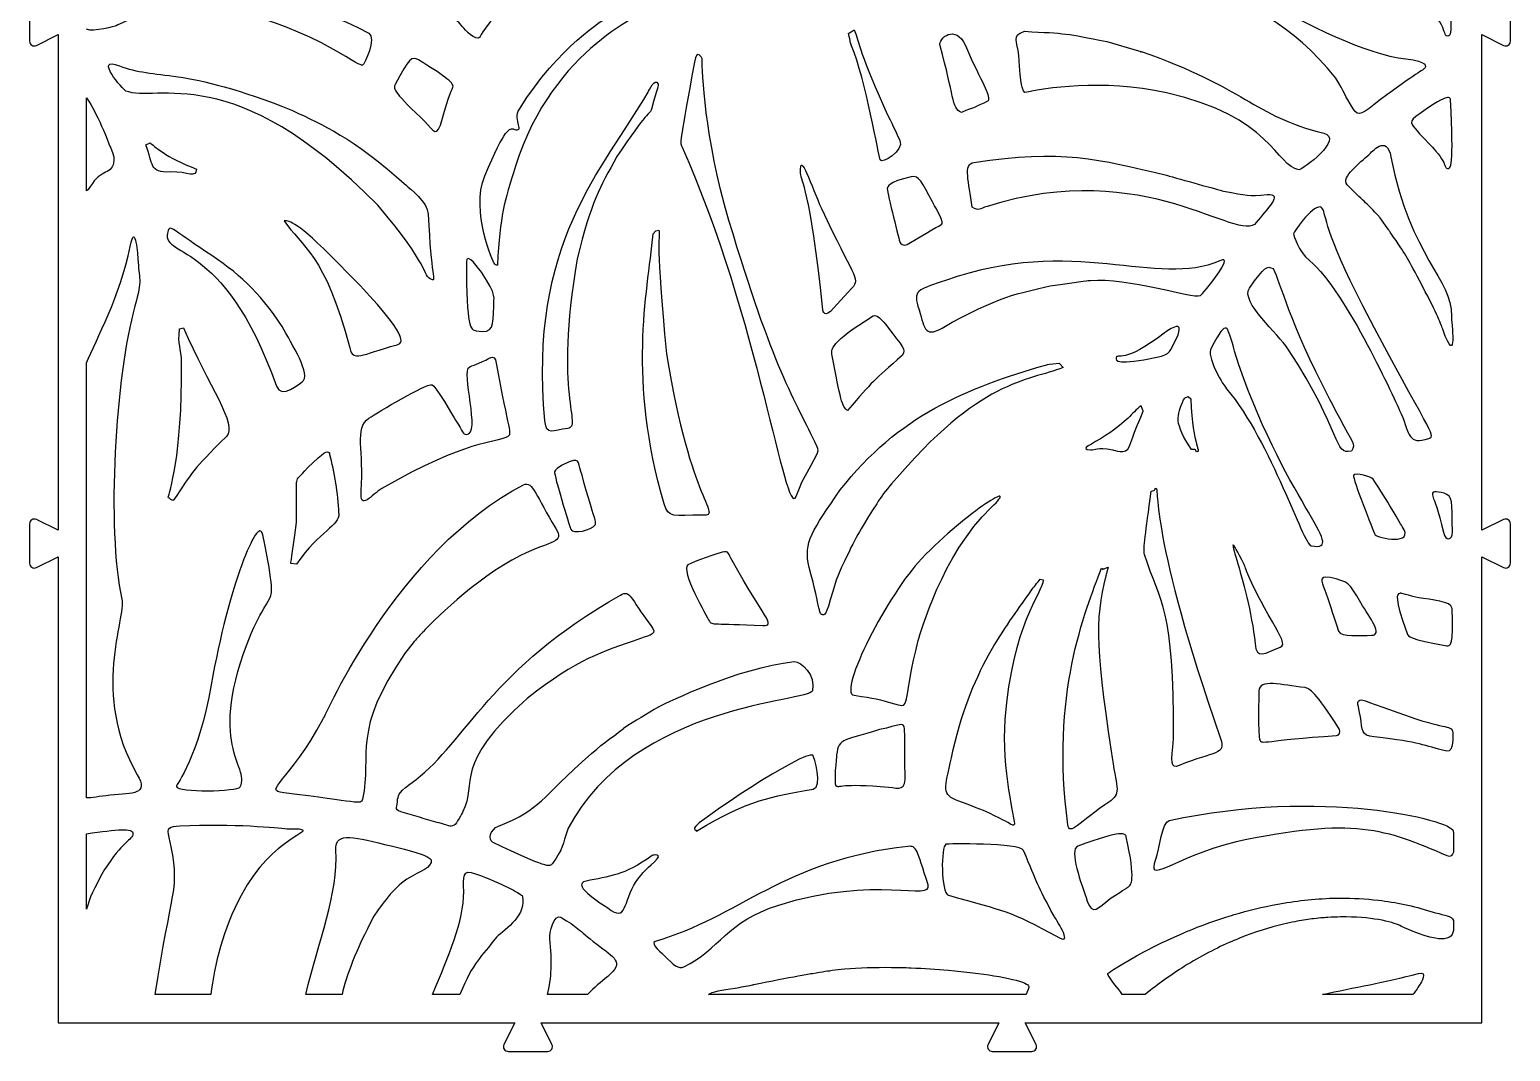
# Model space of a CAD drawing. Header units: millimetres. Extents: x -162 to -6, y -81 to 81.
# Drawn here: x -162.2 to -6.2, y -81 to 26.6 of the extents above; entities that cross this region are included whole.
import ezdxf

# ---------------------------------------------------------------- set-up
doc = ezdxf.new("R2010")
doc.units = ezdxf.units.MM
doc.layers.get('0').update_dxf_attribs({"linetype": 'CONTINUOUS'})

msp = doc.modelspace()

# ---------------------------------------------------------------- linework, layer by layer
for p, q in [((-48.73, 25.38), (-45.37, 24.41)), ((-45.37, 24.41), (-45.21, 24.36)), ((-156.2, 9.66), (-156.2, 19.44)), ((-149.94, 14.5), (-149.49, 14.72)), ((-96.5, 5.13), (-96.22, 5.45)), ((-96.22, 5.45), (-95.91, 5.51)), ((-15.43, -0.46), (-15.76, 0.21)), ((-75.57, -0.61), (-77.17, -2.33)), ((-77.17, -2.33), (-77.49, -2.68)), ((-146.4, -4.87), (-146, -4.78)), ((-156.2, -54.3), (-156.2, -8.46)), ((-53.73, -8.5), (-53.3, -8.96)), ((-40.16, -12.02), (-39.86, -12.27)), ((-132.89, -19.49), (-131.81, -18.49)), ((-39.45, -17.6), (-39.78, -17.6)), ((-134.05, -20.96), (-134.05, -20.96)), ((-147.06, -22.95), (-147.35, -22.85)), ((-44.05, -21.98), (-43.77, -21.91)), ((-134.09, -29.67), (-134.67, -29.61)), ((-76.66, -29.98), (-77.22, -31.36)), ((-55.74, -31.27), (-55.41, -31.33)), ((-121.68, -37.81), (-122.69, -39.13)), ((-18.55, -45.11), (-16.87, -45.71)), ((-156.2, -66.03), (-156.2, -58.07)), ((-12.2, -57.93), (-12.2, -60)), ((-12.2, -67.21), (-12.2, -68.26)), ((-143.11, -75), (-148.96, -75)), ((-129.29, -75), (-133.11, -75)), ((-116.86, -75), (-119.76, -75)), ((-103.43, -75), (-107.63, -75)), ((-57.21, -75), (-90.67, -75)), ((-44.68, -75), (-47.09, -75)), ((-16.47, -75), (-25.98, -75))]:
    msp.add_line(p, q)
msp.add_lwpolyline([(-162.2, 29.58), (-162.2, 25.42, 0.557537), (-161.48, 24.97), (-159.2, 26.11), (-159.2, -26.11), (-161.48, -24.97, 0.557537), (-162.2, -25.42), (-162.2, -29.58, 0.557537), (-161.48, -30.03), (-159.2, -28.89), (-159.2, -78), (-111.09, -78), (-112.23, -80.28, 0.557537), (-111.78, -81), (-107.62, -81, 0.557537), (-107.17, -80.28), (-108.31, -78), (-60.09, -78), (-61.23, -80.28, 0.557537), (-60.78, -81), (-56.62, -81, 0.557537), (-56.17, -80.28), (-57.31, -78), (-9.2, -78), (-9.2, -28.89), (-6.92, -30.03, 0.557537), (-6.2, -29.58), (-6.2, -25.42, 0.557537), (-6.92, -24.97), (-9.2, -26.11), (-9.2, 26.11), (-6.92, 24.97, 0.557537), (-6.2, 25.42), (-6.2, 29.58, 0.557537)], format="xyb")
for centre, radius, start, end in [((-45.13, 24.38), 0.0825, 194.8001, 252.3347), ((-45.13, 24.38), 0.0825, 292.1629, 312.4907), ((-159.44, -25.74), 29.86, 2.7626, 15.0182), ((-60.01, -31.31), 15.22, 138.5023, 148.3169), ((444.16, -549.57), 762.93, 137.76664, 137.87313), ((-47.49, -127.43), 95.87, 120.3452, 122.9422), ((-55.83, 167.42), 233.07, 253.2182, 254.2255)]:
    msp.add_arc(centre, radius, start, end)
for points, knots in [([(-18.11, 32.73), (-21.25, 35.75), (-22.85, 35.72), (-21.77, 36.56), (-19.9, 37.99), (-19.73, 38.11), (-19.25, 37.86), (-12.56, 34.29), (-12.55, 33.63), (-12.54, 32.96), (-12.47, 26.28), (-12.33, 25.89), (-12.88, 25.97), (-13.34, 26.03), (-12.56, 26.71), (-16.09, 30.72)], [0, 0, 0, 0, 1, 1, 1, 2, 2, 2, 3, 3, 3, 4, 4, 4, 5, 5, 5, 5]), ([(-91.92, 36.29), (-90.97, 35.74), (-91.69, 35.49), (-92.45, 33.58), (-93.58, 30.72), (-93.98, 31), (-96.37, 29.11), (-97.21, 28.44), (-107.05, 24.83), (-111.01, 12.25), (-112.21, 8.42), (-112.62, 7.17), (-112.92, 1.84)], [0, 0, 0, 0, 1, 1, 1, 2, 2, 2, 3, 3, 3, 4, 4, 4, 4]), ([(-24.59, 21.52), (-33.85, 33.14), (-44.41, 30.24), (-43.97, 32.94), (-43.94, 33.17), (-43.53, 35.64), (-43.12, 35.7), (-41.58, 35.93), (-25.71, 24.48), (-17.21, 23.56), (-14.85, 23.31), (-15.12, 22.73), (-15.22, 22.58), (-15.34, 22.39), (-16.16, 22.06), (-19.88, 19.26)], [0, 0, 0, 0, 1, 1, 1, 2, 2, 2, 3, 3, 3, 4, 4, 4, 5, 5, 5, 5]), ([(-128.87, 23.8), (-142.99, 32.19), (-151.34, 27.93), (-153.08, 27.04), (-153.14, 27.01), (-155.48, 26.34), (-156.2, 26.68)], [3, 3, 3, 3, 4, 4, 4, 4.862695, 4.862695, 4.862695, 4.862695]), ([(-141.41, 30.66), (-140.17, 30.52), (-132.58, 29.65), (-126.47, 26.26), (-125.63, 25.79), (-126.89, 22.94), (-127.13, 22.91), (-127.14, 22.91), (-127.22, 22.72), (-128.87, 23.8)], [0, 0, 0, 0, 1, 1, 1, 2, 2, 2, 3, 3, 3, 3]), ([(-113.28, 28.01), (-114.87, 25.93), (-114.73, 25.78), (-114.95, 25.75), (-115.58, 25.67), (-116.59, 26.93), (-116.7, 27.07), (-117.41, 27.96), (-117.84, 27.77), (-117.81, 28.93)], [7, 7, 7, 7, 8, 8, 8, 9, 9, 9, 10, 10, 10, 10]), ([(-113.27, 2.02), (-113.27, 2.02), (-115.81, 7.45), (-114.24, 11.22), (-112.06, 16.42), (-111.6, 16.28), (-111.19, 16.15), (-109.9, 15.76), (-111.35, 17.08), (-110.6, 18.27), (-106.39, 24.94), (-101.82, 27.66), (-100.86, 28.23)], [5, 5, 5, 5, 6, 6, 6, 7, 7, 7, 8, 8, 8, 9, 9, 9, 9]), ([(-75.32, 26.6), (-74.95, 25.81), (-74.89, 24.51), (-72.24, 18.6), (-71.41, 16.76), (-71.35, 16.81), (-70.51, 14.95), (-70.03, 13.9), (-72.46, 12.41), (-72.61, 12.91), (-72.69, 13.19), (-74.16, 21.46), (-75.61, 24.93), (-75.75, 25.26), (-75.71, 25.25), (-75.93, 26.25)], [0, 0, 0, 0, 1, 1, 1, 2, 2, 2, 3, 3, 3, 4, 4, 4, 5, 5, 5, 5]), ([(-64.04, 17.92), (-65.11, 18.36), (-64.77, 19.71), (-66.29, 24.94), (-66.52, 25.74), (-64.62, 27.27), (-63.62, 24.96), (-61.82, 20.82), (-61.01, 19.98), (-61.21, 19.12)], [1, 1, 1, 1, 2, 2, 2, 3, 3, 3, 4, 4, 4, 4]), ([(-125.53, 8.13), (-140.73, 23.66), (-148.87, 18.88), (-152.07, 20.17), (-152.32, 20.26), (-155.54, 23.93), (-152.73, 22.82), (-149.02, 21.34), (-146.03, 22.78), (-134.49, 18.1)], [4, 4, 4, 4, 5, 5, 5, 6, 6, 6, 7, 7, 7, 7]), ([(-118.92, 16.58), (-119.44, 15.12), (-119.86, 16.33), (-120.99, 17.38), (-124.04, 20.2), (-123.86, 20.54), (-123.7, 20.85), (-122.22, 23.66), (-121.91, 23.86), (-121.23, 23.44), (-118.78, 21.93), (-117.47, 21.08), (-117.6, 20.59), (-117.69, 20.27), (-117.85, 20.32), (-118.92, 16.58)], [0, 0, 0, 0, 1, 1, 1, 2, 2, 2, 3, 3, 3, 4, 4, 4, 5, 5, 5, 5]), ([(-80.83, -21.02), (-81.4, -22.42), (-81.39, -22.41), (-81.45, -22.53), (-82.63, -25.14), (-85.37, -3.72), (-93.47, 14.26), (-93.77, 14.92), (-93.6, 14.94), (-92.17, 23.22), (-91.91, 24.72), (-91.36, 23.65), (-91.36, 23.58), (-91.33, 22.19), (-91.16, 15.47), (-88.52, 6.54), (-83.92, -8.95), (-81.53, -12.52), (-79.25, -17.24), (-78.9, -17.96), (-79.26, -17.95), (-80.83, -21.02)], [0, 0, 0, 0, 1, 1, 1, 2, 2, 2, 3, 3, 3, 4, 4, 4, 5, 5, 5, 6, 6, 6, 7, 7, 7, 7]), ([(-97.03, 20.05), (-96.99, 20.15), (-96.31, 21.69), (-95.99, 20.9), (-95.9, 20.7), (-96.04, 20.72), (-96.69, 18.25), (-96.82, 17.78), (-97.19, 18.02), (-100.32, 13.26)], [0, 0, 0, 0, 1, 1, 1, 2, 2, 2, 3, 3, 3, 3]), ([(-19.88, 19.26), (-21.84, 17.72), (-22.18, 17.38), (-22.76, 18.29), (-23.77, 19.86), (-23.59, 19.94), (-24.59, 21.52)], [5, 5, 5, 5, 6, 6, 6, 7, 7, 7, 7]), ([(-104.5, 2.48), (-107.05, -11.91), (-103.93, -15.16), (-105.51, -15.37), (-107.09, -15.59), (-107.76, -16.17), (-107.91, -14.59), (-109.67, 4.18), (-101.88, 11.76), (-97.03, 20.05)], [4, 4, 4, 4, 5, 5, 5, 6, 6, 6, 7, 7, 7, 7]), ([(-15.78, 15.65), (-16.43, 16.59), (-17.08, 16.77), (-16.15, 17.47), (-12.91, 19.92), (-12.52, 19.57), (-12.5, 19.25), (-12.16, 12.25), (-12.42, 11.78), (-12.93, 12.05), (-13.25, 12.22), (-12.7, 12.7), (-15.78, 15.65)], [0, 0, 0, 0, 1, 1, 1, 2, 2, 2, 3, 3, 3, 4, 4, 4, 4]), ([(-21.12, 13.46), (-20.8, 13.74), (-19.26, 15.67), (-18.78, 13.22), (-16.7, 2.58), (-12.31, 0.4), (-12.41, -3.54), (-12.42, -3.97), (-11.74, -9.33), (-13.33, -4.93), (-13.44, -4.61), (-13.93, -3.26), (-15.43, -0.46)], [0, 0, 0, 0, 1, 1, 1, 2, 2, 2, 3, 3, 3, 4, 4, 4, 4]), ([(-144.61, 11.95), (-144.71, 10.9), (-145.38, 11.71), (-147.4, 11.64), (-149.6, 11.55), (-149.18, 12.44), (-149.94, 14.5)], [1, 1, 1, 1, 2, 2, 2, 3, 3, 3, 3]), ([(-153.32, 13.22), (-153.25, 11.3), (-154.5, 12.03), (-155.59, 10.42), (-155.86, 10.02), (-156.05, 9.77), (-156.2, 9.66)], [0, 0, 0, 0, 1, 1, 1, 1.156925, 1.156925, 1.156925, 1.156925]), ([(-62.89, 7.92), (-63.24, 10.66), (-63.88, 12.47), (-62.72, 12.65), (-53.42, 14.04), (-49.67, 13.05), (-42.42, 11.3)], [5, 5, 5, 5, 6, 6, 6, 7, 7, 7, 7]), ([(-36.44, 9.63), (-33.84, 9.14), (-33.86, 9.09), (-31.82, 9.26), (-30.05, 9.42), (-31.9, 7.69), (-32.97, 6.31), (-34.78, 3.96), (-44.58, 13.31), (-61.32, 8.02), (-62.14, 7.76), (-62.16, 7.49), (-62.89, 7.92)], [1, 1, 1, 1, 2, 2, 2, 3, 3, 3, 4, 4, 4, 5, 5, 5, 5]), ([(-19.92, 6.8), (-21.54, 8.65), (-21.68, 8.47), (-23.38, 10.3), (-24.12, 11.09), (-21.98, 12.63), (-21.12, 13.46)], [7, 7, 7, 7, 8, 8, 8, 9, 9, 9, 9]), ([(-67.09, 8.48), (-66.99, 8.31), (-65.88, 6.46), (-66.07, 6.21), (-66.28, 5.93), (-66.35, 6.07), (-69.75, 3.99), (-70.13, 3.76), (-70.49, 4.14), (-70.52, 4.24), (-70.52, 4.24), (-71.84, 9.4), (-71.84, 9.86), (-71.83, 10.09), (-71.82, 10.56), (-69.33, 11.14), (-68.5, 11.33), (-68.18, 10.55), (-67.09, 8.48)], [0, 0, 0, 0, 1, 1, 1, 2, 2, 2, 3, 3, 3, 4, 4, 4, 5, 5, 5, 6, 6, 6, 6]), ([(-122.48, 10.2), (-122.2, 9.92), (-120.25, 8.52), (-120.2, 7.18), (-119.93, 0.6), (-119.33, 0.09), (-119.83, 0.31), (-120.89, 0.75), (-119.9, 1.65), (-125.53, 8.13)], [1, 1, 1, 1, 2, 2, 2, 3, 3, 3, 4, 4, 4, 4]), ([(-29.05, 5.14), (-28.59, 6.02), (-26.51, 8.7), (-25.98, 7.77), (-25.63, 7.14), (-25.8, 5.39), (-21.73, -2.46), (-14.84, -15.76), (-13.89, -16.12), (-14.8, -16.42), (-17.02, -17.17), (-16.76, -16), (-17.71, -13.85), (-18.32, -12.47), (-23.4, -1.07), (-27.36, 2.31), (-28.57, 3.34), (-28.98, 4.89), (-29.05, 5.14)], [0, 0, 0, 0, 1, 1, 1, 2, 2, 2, 3, 3, 3, 4, 4, 4, 5, 5, 5, 6, 6, 6, 6]), ([(-156.2, -8.46), (-155.16, -5.98), (-152.69, -1.51), (-151.61, 3.8), (-151.04, 6.61), (-150.81, 2.6), (-150.8, 2.48), (-150.68, 0.37), (-150.29, 0.35), (-151.11, -2.51), (-153.14, -9.66), (-154.15, -26.05), (-152.47, -33.35), (-152.03, -35.28), (-155.78, -43.39), (-150.87, -51.85), (-149.63, -53.99), (-151.24, -53.76), (-153.71, -54.01)], [1.194336, 1.194336, 1.194336, 1.194336, 2, 2, 2, 3, 3, 3, 4, 4, 4, 5, 5, 5, 6, 6, 6, 7, 7, 7, 7]), ([(-135.37, 6.49), (-134.8, 6.49), (-134.1, 6.48), (-129.79, 2.15), (-122.37, -5.33), (-122.65, -6.33), (-123.47, -6.56), (-127.42, -7.63), (-128.08, -8.42), (-128.48, -6.89), (-131.07, 3.09), (-133.59, 3.79), (-135.37, 6.49)], [0, 0, 0, 0, 1, 1, 1, 2, 2, 2, 3, 3, 3, 4, 4, 4, 4]), ([(-135.59, -4.65), (-134.6, -6.47), (-132.45, -9.79), (-133.5, -10.48), (-133.66, -10.59), (-135.7, -12.34), (-136.2, -10.94), (-141.83, 5.06), (-148.66, 2.48), (-147.6, 5.46), (-147.38, 6.1), (-147.13, 5.55), (-143.66, 3.28), (-140.14, 0.96), (-138.11, -0.86), (-135.59, -4.65)], [0, 0, 0, 0, 1, 1, 1, 2, 2, 2, 3, 3, 3, 4, 4, 4, 5, 5, 5, 5]), ([(-95.09, -7.53), (-92.57, -23.37), (-89.18, -24.53), (-91.27, -24.51), (-94.39, -24.49), (-94.91, -24.9), (-95.36, -23.32), (-99.16, -10.09), (-97.18, -1.47), (-96.5, 5.13)], [2, 2, 2, 2, 3, 3, 3, 4, 4, 4, 5, 5, 5, 5]), ([(-54.7, -0.35), (-57.95, -1.16), (-60.09, -1.37), (-66.07, -4.8), (-68.01, -5.91), (-67.93, -4.64), (-68.61, -2.51), (-69.2, -0.66), (-68.2, -0.68), (-65.72, 0.21), (-52.33, 5.01), (-43.31, -0.64), (-36.81, 2.29), (-35.03, 3.1), (-38.66, -1.29), (-38.86, -1.38), (-39.65, -1.73), (-46.66, 0.59), (-50.42, 0.22), (-50.76, 0.19), (-50.74, 0.18), (-54.7, -0.35)], [0, 0, 0, 0, 1, 1, 1, 2, 2, 2, 3, 3, 3, 4, 4, 4, 5, 5, 5, 6, 6, 6, 7, 7, 7, 7]), ([(-113.31, -2.53), (-113.41, -4.54), (-113.18, -5.44), (-115.17, -5.09), (-115.74, -4.99), (-116.17, -4.85), (-116.19, 2.16), (-116.2, 3.37), (-114.7, 1.21), (-114.61, 1.08), (-112.87, -1.43), (-113.34, -1.61), (-113.31, -2.53)], [0, 0, 0, 0, 1, 1, 1, 2, 2, 2, 3, 3, 3, 4, 4, 4, 4]), ([(-22.94, -17.77), (-24.92, -18.15), (-23.68, -16.14), (-29.63, -6.98), (-30.6, -5.49), (-34.69, -2.03), (-33.69, -0.6), (-32.07, 1.7), (-31.87, 1.78), (-31.19, 1.46)], [3, 3, 3, 3, 4, 4, 4, 5, 5, 5, 6, 6, 6, 6]), ([(-31.19, 1.46), (-30.39, -0.06), (-29.64, -3.91), (-25.25, -12.28), (-24.9, -12.94), (-24.57, -13.61), (-24.22, -14.27), (-22.84, -16.94), (-22.46, -16.96), (-22.94, -17.77)], [0, 0, 0, 0, 1, 1, 1, 2, 2, 2, 3, 3, 3, 3]), ([(-76.03, -13.49), (-76.63, -13.08), (-76.76, -12.39), (-77.67, -7.56), (-77.76, -7.09), (-77.9, -6.33), (-73.34, -3.52), (-72.87, -3.23), (-71.91, -4.54), (-71.83, -4.66), (-70.19, -6.9), (-69.83, -6.94), (-70.24, -7.66)], [1, 1, 1, 1, 2, 2, 2, 3, 3, 3, 4, 4, 4, 5, 5, 5, 5]), ([(-41.38, -5.91), (-42.12, -7.26), (-41.95, -7.57), (-43.44, -7.88), (-47.61, -8.75), (-47.81, -8.24), (-47.73, -7.91), (-47.62, -7.46), (-46.9, -8.62), (-42.67, -5.34), (-42.58, -5.27), (-40.29, -3.49), (-41.38, -5.91)], [0, 0, 0, 0, 1, 1, 1, 2, 2, 2, 3, 3, 3, 4, 4, 4, 4]), ([(-147.35, -22.85), (-147.34, -22.74), (-147.61, -22.72), (-147.59, -22.61), (-147.54, -22.23), (-146.1, -18.34), (-146.19, -8.56), (-146.21, -6.69), (-146.62, -6.72), (-146.4, -4.87)], [4, 4, 4, 4, 5, 5, 5, 6, 6, 6, 7, 7, 7, 7]), ([(-146, -4.78), (-143.32, -10.89), (-140.24, -15.02), (-141.46, -16.21), (-145.18, -19.86), (-145.02, -19.98), (-147.06, -22.95)], [1, 1, 1, 1, 2, 2, 2, 3, 3, 3, 3]), ([(-35.27, -7.25), (-30.24, -22.82), (-23.09, -28.5), (-27.19, -27.74), (-28.05, -27.58), (-31.29, -17), (-36.09, -11.2), (-36.72, -10.44), (-38.21, -7.75), (-37.74, -6.91), (-36.75, -5.16), (-36.51, -4.73), (-36.11, -4.82), (-35.86, -4.88), (-35.32, -7.05), (-35.27, -7.25)], [0, 0, 0, 0, 1, 1, 1, 2, 2, 2, 3, 3, 3, 4, 4, 4, 5, 5, 5, 5]), ([(-114.87, -8.5), (-113.75, -8.11), (-113.26, -7.33), (-113.04, -8.51), (-111.74, -15.74), (-111.31, -15.96), (-111.86, -16.25), (-113.28, -16.99), (-115.99, -16.47), (-125.09, -21.7), (-126.17, -22.33), (-127.45, -24.17), (-127.27, -21.94), (-126.94, -17.82), (-128.02, -15.32), (-126.45, -14.29), (-125.49, -13.66), (-120.48, -10.66), (-119.8, -10.77), (-119.47, -10.82), (-117.51, -14.19), (-117.33, -14.5)], [0, 0, 0, 0, 1, 1, 1, 2, 2, 2, 3, 3, 3, 4, 4, 4, 5, 5, 5, 6, 6, 6, 7, 7, 7, 7]), ([(-117.33, -14.5), (-116.49, -15.82), (-116.58, -15.97), (-116.18, -16), (-114.58, -16.12), (-116.83, -9.31), (-115.84, -8.88), (-115.52, -8.75), (-115.19, -8.64), (-114.87, -8.5)], [7, 7, 7, 7, 8, 8, 8, 9, 9, 9, 10, 10, 10, 10]), ([(-39.78, -17.6), (-41.68, -14.79), (-41.36, -14.05), (-40.62, -12.35), (-40.47, -12.02), (-40.37, -12.17), (-40.16, -12.02)], [4, 4, 4, 4, 5, 5, 5, 6, 6, 6, 6]), ([(-39.86, -12.27), (-39.67, -17.47), (-38.7, -17.81), (-39.25, -17.83), (-39.35, -17.83), (-39.35, -17.6), (-39.45, -17.6)], [1, 1, 1, 1, 2, 2, 2, 3, 3, 3, 3]), ([(-45.09, -12.99), (-44.9, -13.51), (-44.87, -13.51), (-44.89, -13.56), (-45.67, -15.43), (-45.68, -15.4), (-46.35, -17.3), (-46.67, -18.21), (-48.02, -17.64), (-48.09, -17.62), (-49.85, -17.32), (-49.89, -17.68), (-50.43, -17.64), (-51.69, -17.53), (-50.36, -17.13), (-48.84, -16.12), (-46.41, -14.51), (-46.23, -13.86), (-45.09, -12.99)], [0, 0, 0, 0, 1, 1, 1, 2, 2, 2, 3, 3, 3, 4, 4, 4, 5, 5, 5, 6, 6, 6, 6]), ([(-104, -20.3), (-102.67, -25.22), (-102.4, -25.22), (-102.65, -25.58), (-102.96, -26.04), (-104.98, -26.6), (-105.2, -25.96), (-105.35, -25.54), (-106.96, -20.33), (-106.9, -19.94), (-106.83, -19.51), (-105.39, -18.92), (-105.24, -18.86), (-104.13, -18.41), (-104.44, -19.19), (-104, -20.3)], [0, 0, 0, 0, 1, 1, 1, 2, 2, 2, 3, 3, 3, 4, 4, 4, 5, 5, 5, 5]), ([(-17.61, -25.69), (-16.14, -27.79), (-20.24, -26.9), (-20.43, -26.57), (-20.69, -26.13), (-22.83, -20.57), (-22.73, -20.35), (-22.54, -19.9), (-20.81, -20.51), (-20.66, -20.73), (-19.77, -22.03), (-17.85, -25.28), (-17.61, -25.69)], [0, 0, 0, 0, 1, 1, 1, 2, 2, 2, 3, 3, 3, 4, 4, 4, 4]), ([(-134.08, -25.3), (-134.08, -25.3), (-134.08, -25.3), (-134.08, -25.3), (-134.09, -21.3), (-134.12, -21.3), (-134.05, -20.96)], [0, 0, 0, 0, 0.000077, 0.000077, 0.000077, 1.001242, 1.001242, 1.001242, 1.001242]), ([(-68.59, -37.72), (-70.11, -43.81), (-69.46, -44.85), (-70.7, -44.49), (-73.02, -43.81), (-73, -43.85), (-75.35, -43.49), (-77.15, -43.2), (-71.63, -32.62), (-68.23, -29.1), (-63.33, -24.01), (-57.63, -20.58), (-60.9, -23.71), (-66.08, -28.65), (-68.38, -37.07), (-68.59, -37.72)], [0, 0, 0, 0, 1, 1, 1, 2, 2, 2, 3, 3, 3, 4, 4, 4, 5, 5, 5, 5]), ([(-43.77, -21.91), (-43.66, -21.93), (-43.64, -21.66), (-43.53, -21.68), (-43.19, -21.73), (-44.21, -26.63), (-36.73, -48.04), (-36.11, -49.8), (-37.35, -49.33), (-41.08, -50.88), (-42.07, -51.3), (-41.9, -50.55), (-41.7, -48.07)], [1, 1, 1, 1, 2, 2, 2, 3, 3, 3, 4, 4, 4, 5, 5, 5, 5]), ([(-13.19, -22.18), (-12.23, -22.58), (-12.39, -22.85), (-12.29, -26.3), (-12.27, -27.11), (-13.04, -27.36), (-13.26, -26.32), (-13.77, -23.95), (-14.24, -22.92), (-14.34, -22.64), (-14.63, -21.79), (-14.06, -22.04), (-13.19, -22.18)], [0, 0, 0, 0, 1, 1, 1, 2, 2, 2, 3, 3, 3, 4, 4, 4, 4]), ([(-41.7, -48.07), (-41.61, -34.04), (-43.09, -33.88), (-44.74, -28.64), (-44.92, -28.06), (-44.61, -26.42), (-44.05, -21.98)], [5, 5, 5, 5, 6, 6, 6, 7, 7, 7, 7]), ([(-138.87, -36.97), (-143.7, -48.89), (-138.96, -50.85), (-140.01, -53.13), (-140.23, -53.63), (-146.66, -53.76), (-146.74, -53.09), (-146.75, -52.93), (-144.36, -49.87), (-143.06, -42.38), (-141.27, -32.03), (-138.1, -24.32), (-137.64, -26.57), (-136.43, -32.38), (-136.65, -32.79), (-136.91, -33.26), (-137.94, -35.12), (-137.96, -35.06), (-138.87, -36.97)], [0, 0, 0, 0, 1, 1, 1, 2, 2, 2, 3, 3, 3, 4, 4, 4, 5, 5, 5, 6, 6, 6, 6]), ([(-31.27, -35.74), (-30.33, -37.39), (-29.84, -38.2), (-30.45, -38.43), (-32.12, -39.06), (-32.92, -39.81), (-33.1, -38.02), (-33.75, -31.52), (-37.2, -23.88), (-34.25, -29.71), (-33.98, -30.25), (-33.81, -31.41), (-31.27, -35.74)], [0, 0, 0, 0, 1, 1, 1, 2, 2, 2, 3, 3, 3, 4, 4, 4, 4]), ([(-88.2, -29.28), (-84.83, -35.33), (-83.51, -36.2), (-84.95, -36.13), (-90.2, -35.88), (-90.33, -36.11), (-90.59, -35.67), (-90.84, -35.23), (-93.67, -30.3), (-92.85, -29.75), (-92.3, -29.38), (-89.43, -28.45), (-89.25, -28.41), (-88.47, -28.22), (-88.62, -28.6), (-88.2, -29.28)], [0, 0, 0, 0, 1, 1, 1, 2, 2, 2, 3, 3, 3, 4, 4, 4, 5, 5, 5, 5]), ([(-48.31, -54.59), (-51.76, -56.95), (-52.65, -58.32), (-52.81, -57.13), (-54.69, -43.51), (-50.99, -34.61), (-49.28, -30.11)], [4, 4, 4, 4, 5, 5, 5, 6, 6, 6, 6]), ([(-48.57, -30), (-49.98, -34.97), (-49.97, -37.7), (-48.27, -49.38), (-47.7, -53.3), (-47.17, -53.67), (-48.31, -54.59)], [2, 2, 2, 2, 3, 3, 3, 4, 4, 4, 4]), ([(-49.28, -30.11), (-49.17, -30.08), (-49.22, -30.23), (-49.09, -30.19), (-49.05, -30.18), (-49.05, -30.18), (-48.57, -30)], [0, 0, 0, 0, 1, 1, 1, 2, 2, 2, 2]), ([(-21.96, -33.74), (-20.97, -35.39), (-19.6, -37.15), (-20.83, -37.17), (-21.91, -37.19), (-24.11, -37.34), (-24.31, -36.75), (-24.98, -34.71), (-24.95, -34.74), (-25.63, -32.71), (-25.89, -31.91), (-26.71, -30.76), (-25.2, -31.09), (-23.28, -31.51), (-23.19, -31.58), (-21.96, -33.74)], [0, 0, 0, 0, 1, 1, 1, 2, 2, 2, 3, 3, 3, 4, 4, 4, 5, 5, 5, 5]), ([(-55.41, -31.33), (-55.55, -32.84), (-58.69, -36), (-59.45, -46.05), (-59.84, -51.16), (-58.36, -56.95), (-58.45, -57.07), (-58.74, -57.48), (-58.72, -56.65), (-64.32, -54.63), (-66.2, -53.96), (-65.79, -53.35), (-65.09, -50.06), (-63.16, -40.87), (-59.29, -36.23), (-56.91, -32.79)], [1, 1, 1, 1, 2, 2, 2, 3, 3, 3, 4, 4, 4, 5, 5, 5, 6, 6, 6, 6]), ([(-15.86, -33.23), (-14.56, -33.43), (-12.39, -33.55), (-12.35, -34.35), (-12.13, -38.27), (-12.57, -38.33), (-12.88, -38.27), (-16.88, -37.55), (-16.97, -37.31), (-17.09, -36.97), (-18.47, -33.06), (-18.17, -32.88), (-17.86, -32.76), (-17.7, -32.71), (-17.71, -32.76), (-15.86, -33.23)], [0, 0, 0, 0, 1, 1, 1, 2, 2, 2, 3, 3, 3, 4, 4, 4, 5, 5, 5, 5]), ([(-27.83, -42.68), (-27.39, -42.81), (-26.75, -43), (-24.22, -47.08), (-24.06, -47.34), (-24.23, -47.72), (-24.51, -47.74), (-32.11, -48.18), (-32.39, -48.76), (-32.62, -48.15), (-32.8, -47.68), (-32.7, -43.45), (-32.69, -43.04), (-32.66, -41.7), (-30.35, -42.4), (-27.83, -42.68)], [0, 0, 0, 0, 1, 1, 1, 2, 2, 2, 3, 3, 3, 4, 4, 4, 5, 5, 5, 5]), ([(-16.87, -45.71), (-12.88, -47.15), (-12.34, -46.59), (-12.28, -47.41), (-12.27, -47.57), (-12.13, -49.55), (-12.88, -49.37), (-15.52, -48.76), (-15.44, -48.44), (-20.54, -47.86), (-22, -47.7), (-21.75, -47.23), (-22, -45.76), (-22.24, -44.33), (-22.39, -44.29), (-22.16, -44.08), (-21.88, -43.82), (-21.82, -44.02), (-18.55, -45.11)], [1, 1, 1, 1, 2, 2, 2, 3, 3, 3, 4, 4, 4, 5, 5, 5, 6, 6, 6, 7, 7, 7, 7]), ([(-72.66, -47.09), (-70.53, -46.7), (-70.06, -46.14), (-70.03, -47.06), (-69.96, -49.41), (-70.06, -49.37), (-69.95, -51.75), (-69.87, -53.62), (-70.61, -53.28), (-71.68, -53.17), (-76.82, -52.67), (-76.9, -53.29), (-77.25, -53.01), (-77.5, -52.81), (-77.21, -50.02), (-77.18, -49.76), (-77, -47.95), (-76.26, -48.26), (-72.66, -47.09)], [0, 0, 0, 0, 1, 1, 1, 2, 2, 2, 3, 3, 3, 4, 4, 4, 5, 5, 5, 6, 6, 6, 6]), ([(-91.93, -57.79), (-92.07, -57.59), (-92.2, -57.68), (-92.17, -57.45), (-92.1, -56.9), (-80.51, -49.19), (-79.68, -49.8), (-79.61, -49.85), (-78.56, -53.18), (-79.65, -53.38), (-84.24, -54.24), (-86.16, -54.33), (-91.93, -57.79)], [0, 0, 0, 0, 1, 1, 1, 2, 2, 2, 3, 3, 3, 4, 4, 4, 4]), ([(-35.1, -58.91), (-42.24, -60.78), (-44.47, -63.54), (-43.54, -60.76), (-43.17, -59.67), (-42.92, -56.85), (-42.14, -56.68), (-26.12, -53.19), (-12.4, -56.62), (-12.22, -57.78), (-12.22, -57.8), (-12.21, -57.85), (-12.2, -57.93)], [0, 0, 0, 0, 1, 1, 1, 2, 2, 2, 3, 3, 3, 3.107789, 3.107789, 3.107789, 3.107789]), ([(-156.2, -58.07), (-152.94, -57.63), (-151.26, -57.38), (-151.31, -58.12), (-151.35, -58.61), (-152.5, -59), (-154.3, -61.84)], [3.016156, 3.016156, 3.016156, 3.016156, 4, 4, 4, 5, 5, 5, 5]), ([(-148.96, -75), (-147.4, -64.11), (-146.13, -63.99), (-147.51, -58.47), (-147.78, -57.41), (-147.46, -57.29), (-146.39, -57.24), (-140.7, -56.96), (-136.01, -57.46), (-135.11, -57.55)], [1.015505, 1.015505, 1.015505, 1.015505, 2, 2, 2, 3, 3, 3, 4, 4, 4, 4]), ([(-135.11, -57.55), (-134.69, -57.62), (-134.24, -57.5), (-133.81, -57.57), (-131.98, -57.88), (-136.52, -58.23), (-139.92, -64.57), (-141.85, -68.16), (-142.72, -71.86), (-143.11, -75)], [4, 4, 4, 4, 5, 5, 5, 6, 6, 6, 6.750889, 6.750889, 6.750889, 6.750889]), ([(-133.11, -75), (-131.79, -69.46), (-129.66, -64.33), (-129.93, -59.8), (-130.05, -57.7), (-127.87, -58.49), (-124.12, -59.36), (-119.78, -60.36), (-119.8, -60.78), (-119.91, -61.1), (-120.19, -61.94), (-121.44, -62.05), (-123.02, -63.28), (-124.27, -64.25), (-125.72, -66.44), (-125.92, -66.74)], [0.147898, 0.147898, 0.147898, 0.147898, 1, 1, 1, 2, 2, 2, 3, 3, 3, 4, 4, 4, 5, 5, 5, 5]), ([(-48.36, -64.9), (-49.65, -65.93), (-50.25, -66.73), (-50.78, -65.16), (-51.38, -63.38), (-52.75, -59.72), (-51.77, -59.37), (-47, -57.65), (-46.77, -58), (-46.67, -58.41), (-45.63, -63.1), (-46.15, -63.46), (-46.5, -63.7), (-46.64, -63.8), (-46.63, -63.78), (-48.36, -64.9)], [0, 0, 0, 0, 1, 1, 1, 2, 2, 2, 3, 3, 3, 4, 4, 4, 5, 5, 5, 5]), ([(-12.2, -60), (-12.3, -60.36), (-12.5, -60.56), (-12.87, -60.4), (-19.39, -57.57), (-22.66, -56.3), (-35.1, -58.91)], [3.670924, 3.670924, 3.670924, 3.670924, 4, 4, 4, 5, 5, 5, 5]), ([(-54.28, -66.75), (-54.18, -66.9), (-52.23, -69.85), (-53.7, -69.04), (-59.24, -66.01), (-59.35, -66.28), (-65.39, -64.56), (-66.25, -64.32), (-66.18, -59.36), (-65.67, -59.17), (-65.61, -59.15), (-57.85, -58.99), (-57.49, -59.84), (-56, -63.38), (-56.09, -63.39), (-54.28, -66.75)], [0, 0, 0, 0, 1, 1, 1, 2, 2, 2, 3, 3, 3, 4, 4, 4, 5, 5, 5, 5]), ([(-98.3, -63.09), (-99.73, -65.3), (-99.23, -67.52), (-101.28, -65.88), (-101.39, -65.79), (-105.39, -63.45), (-103.57, -63.06), (-101.19, -62.55), (-99.58, -62.53), (-96.6, -60.36), (-96.55, -60.33), (-95.33, -60.08), (-96.37, -61.03), (-97.42, -62), (-97.43, -61.95), (-98.3, -63.09)], [0, 0, 0, 0, 1, 1, 1, 2, 2, 2, 3, 3, 3, 4, 4, 4, 5, 5, 5, 5]), ([(-95.33, -70.92), (-95.44, -70.83), (-96.89, -69.58), (-96.3, -69.41), (-87.55, -66.92), (-82.66, -60.82), (-69.68, -59.41), (-68.73, -59.31), (-68.76, -59.67), (-67.55, -63.44), (-66.98, -65.22), (-73.11, -62.37), (-83.26, -65.58), (-88.88, -67.36), (-89.44, -70.24), (-93.29, -72.09), (-93.87, -72.37), (-94.3, -71.92), (-95.33, -70.92)], [0, 0, 0, 0, 1, 1, 1, 2, 2, 2, 3, 3, 3, 4, 4, 4, 5, 5, 5, 6, 6, 6, 6]), ([(-119.76, -75), (-118.05, -70.9), (-116.47, -67.39), (-116.47, -64.14), (-116.47, -62.62), (-116.66, -61.76), (-115.23, -62.28), (-112.26, -63.34), (-110.67, -64.34), (-110.3, -64.58)], [0.186444, 0.186444, 0.186444, 0.186444, 1, 1, 1, 2, 2, 2, 3, 3, 3, 3]), ([(-20.1, -65.08), (-18.28, -65.29), (-16.43, -65.67), (-14.58, -66.25), (-14.41, -66.31), (-14.25, -66.35), (-14.1, -66.39)], [1.8919669, 1.8919669, 1.8919669, 1.8919669, 2, 2, 2, 2.0894169, 2.0894169, 2.0894169, 2.0894169]), ([(-107.63, -75), (-107.23, -73.31), (-107.11, -71.47), (-107.4, -69.15), (-107.48, -68.53), (-106.93, -66.46), (-106.23, -66.87), (-104.41, -67.96), (-104.52, -68.07), (-102.45, -69.7)], [0.371974, 0.371974, 0.371974, 0.371974, 1, 1, 1, 2, 2, 2, 3, 3, 3, 3]), ([(-14.1, -69.09), (-15.63, -68.84), (-17.58, -67.88), (-17.84, -67.75), (-18.22, -67.56), (-18.99, -67.31), (-20.1, -67.12)], [3.3715036, 3.3715036, 3.3715036, 3.3715036, 4, 4, 4, 4.197022, 4.197022, 4.197022, 4.197022]), ([(-12.2, -68.26), (-12.22, -68.33), (-12.23, -68.4), (-12.26, -68.48), (-12.43, -69.14), (-13.19, -69.24), (-14.1, -69.09)], [2.9594337, 2.9594337, 2.9594337, 2.9594337, 3, 3, 3, 3.3715036, 3.3715036, 3.3715036, 3.3715036]), ([(-102.45, -69.7), (-100.6, -71.13), (-99.49, -71.6), (-101.29, -73.11), (-102.02, -73.73), (-102.7, -74.24), (-103.43, -75)], [3, 3, 3, 3, 4, 4, 4, 4.527505, 4.527505, 4.527505, 4.527505]), ([(-47.43, -74.52), (-48.73, -72.94), (-48.62, -72.88), (-48.58, -72.77), (-48.57, -72.76), (-47.16, -71.76), (-44.75, -70.48)], [0, 0, 0, 0, 1, 1, 1, 1.288776, 1.288776, 1.288776, 1.288776]), ([(-86.05, -74), (-86.01, -73.99), (-85.97, -73.98), (-85.92, -73.97), (-83.97, -73.56), (-82.44, -73.27), (-81.24, -73.05)], [1.9873339, 1.9873339, 1.9873339, 1.9873339, 2, 2, 2, 2.3600679, 2.3600679, 2.3600679, 2.3600679]), ([(-79.74, -72.78), (-78.6, -72.59), (-77.96, -72.5), (-77.65, -72.46), (-77.24, -72.4), (-76.8, -72.36), (-76.35, -72.32)], [2.5344163, 2.5344163, 2.5344163, 2.5344163, 3, 3, 3, 3.0557882, 3.0557882, 3.0557882, 3.0557882]), ([(-25.98, -75), (-22.7, -74.27), (-19.41, -73.73), (-15.88, -72.79), (-14.79, -72.51), (-15.67, -73.86), (-15.72, -73.93), (-16.03, -74.41), (-16.25, -74.75), (-16.47, -75)], [0.475409, 0.475409, 0.475409, 0.475409, 1, 1, 1, 2, 2, 2, 2.293714, 2.293714, 2.293714, 2.293714]), ([(-57.36, -73.81), (-57.09, -73.94), (-56.94, -74.05), (-56.93, -74.17), (-56.92, -74.26), (-57.05, -74.59), (-57.21, -75)], [3.8956667, 3.8956667, 3.8956667, 3.8956667, 4, 4, 4, 4.3456633, 4.3456633, 4.3456633, 4.3456633])]:
    msp.add_open_spline(points, degree=3, knots=knots)
for points in [[(-75.93, 26.25), (-75.88, 26.28), (-75.88, 26.25), (-75.32, 26.6)], [(-58, 23.92), (-58.12, 25.46), (-58.83, 25.97), (-57.39, 26.46)], [(-57.39, 26.46), (-53.01, 26.23), (-53.02, 26.25), (-48.73, 25.38)], [(-57.37, 20.02), (-57.7, 20.49), (-57.73, 20.5), (-58, 23.92)], [(-45.16, 24.31), (-45.14, 24.3), (-45.12, 24.3), (-45.1, 24.31)], [(-45.08, 24.32), (-34.08, 20.51), (-33.29, 17.57), (-25.87, 15.72)], [(-42.43, 19.97), (-49.3, 21.5), (-55.36, 20.41), (-57.37, 20.02)], [(-156.2, 19.44), (-155.51, 18.58), (-154.16, 15.65), (-153.32, 13.22)], [(-61.21, 19.12), (-62.6, 18.46), (-62.58, 18.48), (-64.04, 17.92)], [(-28.49, 11.88), (-30.84, 12.24), (-31.41, 17.53), (-42.43, 19.97)], [(-134.49, 18.1), (-131.28, 16.58), (-128.32, 15.41), (-122.48, 10.2)], [(-25.87, 15.72), (-23.64, 15.16), (-28.14, 11.83), (-28.49, 11.88)], [(-149.49, 14.72), (-149.16, 14.41), (-147.85, 13.17), (-144.61, 11.95)], [(-80.97, 11.53), (-81.11, 14.14), (-79.81, 10.02), (-78.78, 7.79)], [(-100.32, 13.26), (-102.18, 9.94), (-103.03, 8.58), (-104.5, 2.48)], [(-78.64, -2.87), (-80.04, 10.51), (-80.91, 10.37), (-80.97, 11.53)], [(-42.42, 11.3), (-41.02, 10.88), (-36.92, 9.76), (-36.44, 9.63)], [(-78.78, 7.79), (-75.47, 0.63), (-74.62, 0.48), (-75.57, -0.61)], [(-18.8, 5.21), (-18.94, 5.43), (-18.93, 5.41), (-19.92, 6.8)], [(-95.91, 5.51), (-95.76, 4.47), (-96.3, 4.44), (-95.09, -7.53)], [(-15.76, 0.21), (-17.19, 2.8), (-17.13, 2.79), (-18.8, 5.21)], [(-112.92, 1.84), (-113.03, 1.78), (-113.21, 1.9), (-113.27, 2.02)], [(-77.49, -2.68), (-78.5, -3.92), (-78.63, -2.96), (-78.64, -2.87)], [(-70.24, -7.66), (-73.35, -10.39), (-73.35, -10.34), (-76.03, -13.49)], [(-76.81, -21.85), (-70.63, -14), (-63.64, -11.14), (-55.05, -8.67)], [(-53.3, -8.96), (-57.15, -10.44), (-62, -10.12), (-71.4, -21.22)], [(-55.05, -8.67), (-54.95, -8.64), (-54.88, -8.62), (-53.73, -8.5)], [(-131.81, -18.49), (-130.79, -17.54), (-130.63, -17.9), (-130.6, -18)], [(-134.05, -20.96), (-133.95, -20.53), (-133.86, -20.58), (-132.89, -19.49)], [(-131.26, -45.98), (-131.14, -45.76), (-123.44, -28.14), (-110.17, -21.33)], [(-110.17, -21.33), (-109.2, -20.83), (-108.83, -22.59), (-106.77, -25.9)], [(-80.06, -30.01), (-80.75, -27.35), (-79.68, -26.09), (-76.81, -21.85)], [(-72.96, -23.31), (-74.99, -26.56), (-75, -26.52), (-76.66, -29.98)], [(-129.62, -24.3), (-129.55, -25.7), (-131.6, -26.05), (-134.09, -29.67)], [(-134.67, -29.61), (-134.68, -29.26), (-134.59, -29.27), (-134.08, -25.3)], [(-106.77, -25.9), (-105.79, -27.48), (-107.21, -27.13), (-110.47, -28.77)], [(-110.47, -28.77), (-115.37, -31.22), (-120, -36.01), (-120.72, -36.76)], [(-78.64, -35), (-79.05, -34.95), (-78.84, -34.74), (-80.06, -30.01)], [(-99.94, -32.93), (-98.9, -32.34), (-99.03, -33.16), (-96.74, -36.14)], [(-77.22, -31.36), (-78.28, -34.92), (-78.33, -35.04), (-78.64, -35)], [(-56.91, -32.79), (-56.35, -32), (-56.37, -32.02), (-55.74, -31.27)], [(-121.52, -52.38), (-116.18, -48.3), (-113.68, -40.7), (-99.94, -32.93)], [(-96.74, -36.14), (-96.01, -37.09), (-96.73, -37.11), (-97.86, -37.5)], [(-97.86, -37.5), (-102.1, -39.03), (-104.32, -39.54), (-109.78, -43.81)], [(-122.69, -39.13), (-128.32, -47.26), (-126.14, -49.54), (-127.12, -54.43)], [(-95.92, -44.7), (-94.84, -44.16), (-87.75, -40.62), (-81.64, -39.94)], [(-81.64, -39.94), (-80.92, -39.86), (-79.35, -41.38), (-79.74, -43.02)], [(-79.74, -43.02), (-80.02, -44.21), (-98.47, -44.3), (-105.46, -57.48)], [(-109.78, -43.81), (-117.76, -50.91), (-114.99, -52.64), (-116.56, -55.74)], [(-135.43, -53.76), (-137.7, -53.5), (-134.89, -52.72), (-131.26, -45.98)], [(-102.99, -49.61), (-101.35, -48.21), (-101.32, -48.28), (-99.62, -46.98)], [(-112.79, -57.26), (-108.13, -55.38), (-108.65, -54.57), (-102.99, -49.61)], [(-123.44, -54.43), (-123.25, -53.91), (-123.46, -53.73), (-121.52, -52.38)], [(-153.71, -54.01), (-154.88, -54.15), (-155.67, -54.31), (-156.2, -54.3)], [(-127.12, -54.43), (-127.25, -55.09), (-127.6, -54.69), (-135.43, -53.76)], [(-123.13, -55.73), (-123.82, -55.52), (-123.45, -55.26), (-123.44, -54.43)], [(-116.56, -55.74), (-116.63, -55.86), (-117.26, -57.1), (-117.46, -57.18)], [(-117.46, -57.18), (-118, -57.38), (-117.99, -57.2), (-119.2, -56.88)], [(-113.43, -58.96), (-113.91, -58.73), (-113.71, -57.63), (-112.79, -57.26)], [(-105.46, -57.48), (-106.12, -59.43), (-105.95, -59.49), (-107.11, -61.2)], [(-107.11, -61.2), (-107.41, -61.65), (-107.64, -61.69), (-113.43, -58.96)], [(-154.3, -61.84), (-155.51, -64), (-155.87, -64.78), (-156.2, -66.03)], [(-110.3, -64.58), (-109.8, -66.64), (-111.99, -68.05), (-113.03, -68.98)], [(-34.75, -66.43), (-33.27, -66.02), (-31.72, -65.65), (-30.1, -65.38)], [(-30.1, -65.38), (-28.18, -65.06), (-26.16, -64.86), (-24.1, -64.85)], [(-24.1, -64.85), (-22.79, -64.85), (-21.45, -64.92), (-20.1, -65.08)], [(-125.92, -66.74), (-127.91, -70.45), (-128.84, -73.08), (-129.29, -75)], [(-39.19, -67.93), (-38.13, -67.52), (-37.01, -67.12), (-35.84, -66.76)], [(-35.84, -66.76), (-35.48, -66.65), (-35.12, -66.54), (-34.75, -66.43)], [(-27.1, -67.05), (-27.68, -67.13), (-28.28, -67.22), (-28.9, -67.34)], [(-26.94, -67.03), (-26.99, -67.04), (-27.04, -67.05), (-27.1, -67.05)], [(-25.9, -66.93), (-26.24, -66.95), (-26.58, -66.99), (-26.94, -67.03)], [(-25.42, -66.89), (-25.58, -66.9), (-25.74, -66.91), (-25.9, -66.93)], [(-24.1, -66.84), (-24.52, -66.84), (-24.96, -66.86), (-25.42, -66.89)], [(-20.1, -67.12), (-21.15, -66.94), (-22.51, -66.81), (-24.1, -66.84)], [(-14.1, -66.39), (-13.1, -66.66), (-12.42, -66.72), (-12.2, -67.21)], [(-44.75, -70.48), (-43.62, -69.88), (-42.28, -69.22), (-40.75, -68.57)], [(-40.75, -68.57), (-40.65, -68.52), (-40.55, -68.48), (-40.45, -68.44)], [(-40.45, -68.44), (-40.04, -68.27), (-39.62, -68.1), (-39.19, -67.93)], [(-30.1, -67.6), (-31.57, -67.95), (-33.12, -68.43), (-34.75, -69.08)], [(-28.9, -67.34), (-29.29, -67.42), (-29.69, -67.5), (-30.1, -67.6)], [(-113.03, -68.98), (-114.65, -71.17), (-115.44, -71.47), (-116.86, -75)], [(-35.54, -69.41), (-37.15, -70.11), (-38.83, -70.98), (-40.56, -72.06)], [(-34.75, -69.08), (-35.01, -69.19), (-35.27, -69.3), (-35.54, -69.41)], [(-81.24, -73.05), (-80.67, -72.94), (-80.17, -72.85), (-79.74, -72.78)], [(-76.35, -72.32), (-74.83, -72.18), (-73.13, -72.13), (-71.4, -72.15)], [(-71.4, -72.15), (-70.71, -72.16), (-70.01, -72.17), (-69.32, -72.2)], [(-69.32, -72.2), (-67.99, -72.25), (-66.66, -72.34), (-65.4, -72.45)], [(-65.4, -72.45), (-63.62, -72.6), (-61.97, -72.81), (-60.61, -73.03)], [(-60.61, -73.03), (-59.1, -73.28), (-57.95, -73.55), (-57.36, -73.81)], [(-40.56, -72.06), (-41.91, -72.91), (-43.29, -73.88), (-44.68, -75)], [(-90.67, -75), (-90.33, -74.7), (-89.28, -74.56), (-87.87, -74.33)], [(-87.87, -74.33), (-87.31, -74.23), (-86.7, -74.13), (-86.05, -74)], [(-47.09, -75), (-47.23, -74.79), (-47.35, -74.61), (-47.43, -74.52)]]:
    msp.add_open_spline(points, degree=3)

doc.saveas('drawing.dxf')
